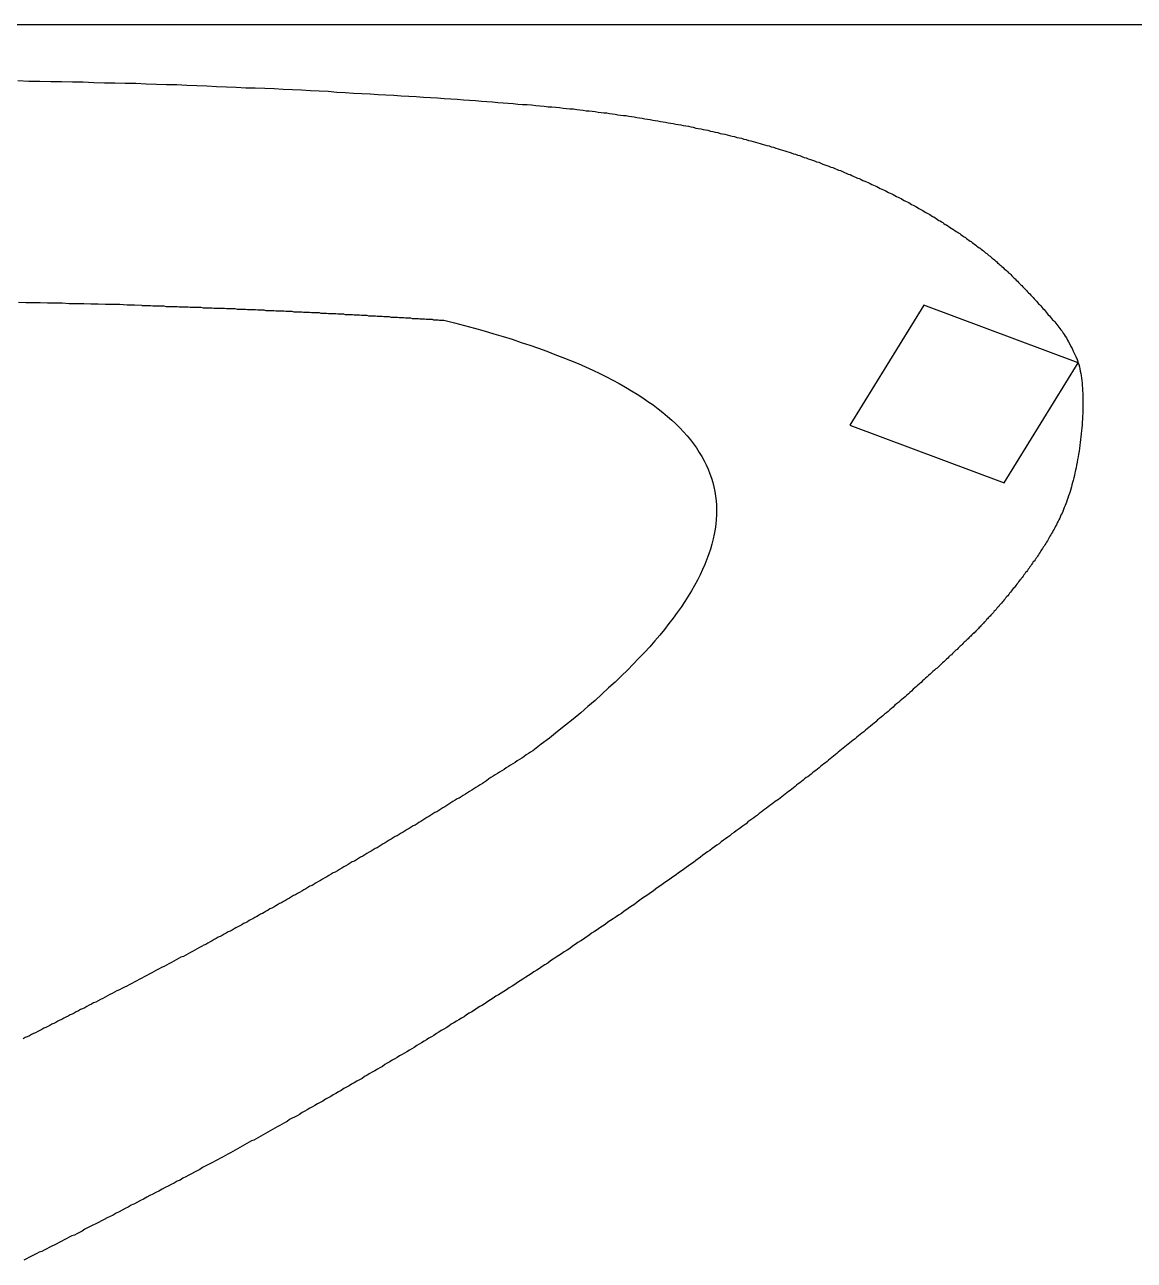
# Model space of a CAD drawing. Header units: millimetres. Extents: x 41 to 1041, y 1148 to 1248.
# Drawn here: x 536.47 to 561.47, y 1219.95 to 1247.8 of the extents above; entities that cross this region are included whole.
import ezdxf

# ---------------------------------------------------------------- set-up
doc = ezdxf.new("R2010")
doc.units = ezdxf.units.MM

msp = doc.modelspace()

# ---------------------------------------------------------------- linework, layer by layer
msp.add_line((1041.281, 1247.802), (41.311, 1247.802))
at = {"color": 3}
for p, q in [((556.729, 1241.481), (555.062, 1238.776)), ((560.209, 1240.184), (556.729, 1241.481)), ((558.542, 1237.479), (560.209, 1240.184)), ((555.062, 1238.776), (558.542, 1237.479))]:
    msp.add_line(p, q, dxfattribs=at)
for points in [[(536.315, 1246.542, 0), (536.563, 1246.532, 0), (536.81, 1246.532, 0), (537.055, 1246.522, 0), (537.299, 1246.522, 0), (537.542, 1246.512, 0), (537.784, 1246.512, 0), (538.023, 1246.502, 0), (538.262, 1246.492, 0), (538.499, 1246.492, 0), (538.735, 1246.482, 0), (538.969, 1246.482, 0), (539.202, 1246.472, 0), (539.434, 1246.462, 0), (539.664, 1246.452, 0), (539.893, 1246.452, 0), (540.12, 1246.442, 0), (540.346, 1246.432, 0), (540.57, 1246.422, 0), (540.792, 1246.412, 0), (541.012, 1246.402, 0), (541.231, 1246.392, 0), (541.448, 1246.382, 0), (541.663, 1246.382, 0), (541.875, 1246.372, 0), (542.086, 1246.362, 0), (542.295, 1246.352, 0), (542.501, 1246.342, 0), (542.705, 1246.332, 0), (542.907, 1246.322, 0), (543.106, 1246.312, 0), (543.303, 1246.302, 0), (543.498, 1246.282, 0), (543.689, 1246.272, 0), (543.878, 1246.262, 0), (544.065, 1246.252, 0), (544.249, 1246.242, 0), (544.429, 1246.232, 0), (544.607, 1246.222, 0), (544.782, 1246.212, 0), (544.954, 1246.202, 0), (545.123, 1246.192, 0), (545.289, 1246.182, 0), (545.451, 1246.172, 0), (545.61, 1246.162, 0), (545.766, 1246.152, 0), (545.918, 1246.142, 0), (546.067, 1246.132, 0), (546.213, 1246.122, 0), (546.355, 1246.112, 0), (546.493, 1246.102, 0), (546.627, 1246.092, 0), (546.758, 1246.082, 0), (546.885, 1246.072, 0), (547.009, 1246.062, 0), (547.13, 1246.052, 0), (547.247, 1246.042, 0), (547.361, 1246.032, 0), (547.472, 1246.022, 0), (547.58, 1246.012, 0), (547.685, 1246.002, 0), (547.787, 1246.002, 0), (547.887, 1245.992, 0), (547.984, 1245.982, 0), (548.079, 1245.972, 0), (548.171, 1245.962, 0), (548.26, 1245.952, 0), (548.348, 1245.952, 0), (548.433, 1245.942, 0), (548.517, 1245.932, 0), (548.598, 1245.922, 0), (548.678, 1245.912, 0), (548.755, 1245.902, 0), (548.831, 1245.902, 0), (548.906, 1245.892, 0), (548.979, 1245.882, 0), (549.051, 1245.872, 0), (549.121, 1245.862, 0), (549.19, 1245.862, 0), (549.258, 1245.852, 0), (549.325, 1245.842, 0), (549.391, 1245.832, 0), (549.456, 1245.822, 0), (549.521, 1245.812, 0), (549.584, 1245.812, 0), (549.648, 1245.802, 0), (549.71, 1245.792, 0), (549.773, 1245.782, 0), (549.835, 1245.772, 0), (549.897, 1245.762, 0), (549.958, 1245.752, 0), (550.02, 1245.752, 0), (550.081, 1245.742, 0), (550.142, 1245.732, 0), (550.202, 1245.722, 0), (550.262, 1245.712, 0), (550.322, 1245.702, 0), (550.382, 1245.692, 0), (550.442, 1245.682, 0), (550.501, 1245.672, 0), (550.56, 1245.662, 0), (550.619, 1245.652, 0), (550.678, 1245.642, 0), (550.736, 1245.632, 0), (550.794, 1245.622, 0), (550.852, 1245.612, 0), (550.91, 1245.602, 0), (550.968, 1245.592, 0), (551.025, 1245.582, 0), (551.082, 1245.572, 0), (551.139, 1245.562, 0), (551.196, 1245.552, 0), (551.253, 1245.542, 0), (551.309, 1245.532, 0), (551.365, 1245.522, 0), (551.422, 1245.512, 0), (551.477, 1245.502, 0), (551.533, 1245.492, 0), (551.589, 1245.472, 0), (551.644, 1245.462, 0), (551.7, 1245.452, 0), (551.755, 1245.442, 0), (551.81, 1245.432, 0), (551.865, 1245.422, 0), (551.92, 1245.402, 0), (551.974, 1245.392, 0), (552.029, 1245.382, 0), (552.083, 1245.372, 0), (552.137, 1245.352, 0), (552.191, 1245.342, 0), (552.245, 1245.332, 0), (552.299, 1245.322, 0), (552.353, 1245.302, 0), (552.406, 1245.292, 0), (552.46, 1245.282, 0), (552.513, 1245.262, 0), (552.566, 1245.252, 0), (552.619, 1245.242, 0), (552.672, 1245.222, 0), (552.724, 1245.212, 0), (552.777, 1245.192, 0), (552.829, 1245.182, 0), (552.881, 1245.172, 0), (552.933, 1245.152, 0), (552.985, 1245.142, 0), (553.037, 1245.122, 0), (553.088, 1245.112, 0), (553.139, 1245.092, 0), (553.191, 1245.082, 0), (553.241, 1245.072, 0), (553.292, 1245.052, 0), (553.343, 1245.042, 0), (553.393, 1245.022, 0), (553.443, 1245.002, 0), (553.493, 1244.992, 0), (553.543, 1244.972, 0), (553.593, 1244.962, 0), (553.642, 1244.942, 0), (553.691, 1244.932, 0), (553.74, 1244.912, 0), (553.789, 1244.892, 0), (553.838, 1244.882, 0), (553.886, 1244.862, 0), (553.934, 1244.852, 0), (553.982, 1244.832, 0), (554.03, 1244.812, 0), (554.078, 1244.802, 0), (554.125, 1244.782, 0), (554.172, 1244.762, 0), (554.219, 1244.752, 0), (554.266, 1244.732, 0), (554.312, 1244.712, 0), (554.359, 1244.702, 0), (554.405, 1244.682, 0), (554.45, 1244.662, 0), (554.496, 1244.642, 0), (554.541, 1244.632, 0), (554.586, 1244.612, 0), (554.631, 1244.592, 0), (554.676, 1244.582, 0), (554.72, 1244.562, 0), (554.764, 1244.542, 0), (554.808, 1244.522, 0), (554.852, 1244.512, 0), (554.895, 1244.492, 0), (554.939, 1244.472, 0), (554.982, 1244.452, 0), (555.024, 1244.432, 0), (555.067, 1244.422, 0), (555.109, 1244.402, 0), (555.151, 1244.382, 0), (555.192, 1244.362, 0), (555.234, 1244.342, 0), (555.275, 1244.332, 0), (555.316, 1244.312, 0), (555.356, 1244.292, 0), (555.397, 1244.272, 0), (555.437, 1244.262, 0), (555.476, 1244.242, 0), (555.516, 1244.222, 0), (555.555, 1244.202, 0), (555.594, 1244.182, 0), (555.633, 1244.172, 0), (555.671, 1244.152, 0), (555.709, 1244.132, 0), (555.747, 1244.112, 0), (555.785, 1244.092, 0), (555.822, 1244.082, 0), (555.859, 1244.062, 0), (555.896, 1244.042, 0), (555.933, 1244.022, 0), (555.969, 1244.002, 0), (556.005, 1243.992, 0), (556.041, 1243.972, 0), (556.077, 1243.952, 0), (556.112, 1243.932, 0), (556.147, 1243.912, 0), (556.182, 1243.902, 0), (556.217, 1243.882, 0), (556.251, 1243.862, 0), (556.285, 1243.842, 0), (556.319, 1243.822, 0), (556.353, 1243.812, 0), (556.387, 1243.792, 0), (556.42, 1243.772, 0), (556.453, 1243.752, 0), (556.486, 1243.732, 0), (556.518, 1243.722, 0), (556.551, 1243.702, 0), (556.583, 1243.682, 0), (556.615, 1243.662, 0), (556.646, 1243.642, 0), (556.678, 1243.632, 0), (556.709, 1243.612, 0), (556.74, 1243.592, 0), (556.771, 1243.572, 0), (556.802, 1243.552, 0), (556.832, 1243.542, 0), (556.862, 1243.522, 0), (556.892, 1243.502, 0), (556.922, 1243.482, 0), (556.952, 1243.472, 0), (556.981, 1243.452, 0), (557.01, 1243.432, 0), (557.04, 1243.412, 0), (557.068, 1243.392, 0), (557.097, 1243.382, 0), (557.126, 1243.362, 0), (557.154, 1243.342, 0), (557.182, 1243.322, 0), (557.211, 1243.302, 0), (557.239, 1243.292, 0), (557.266, 1243.272, 0), (557.294, 1243.252, 0), (557.321, 1243.232, 0), (557.349, 1243.212, 0), (557.376, 1243.202, 0), (557.403, 1243.182, 0), (557.43, 1243.162, 0), (557.457, 1243.142, 0), (557.484, 1243.122, 0), (557.51, 1243.112, 0), (557.537, 1243.092, 0), (557.563, 1243.072, 0), (557.589, 1243.052, 0), (557.615, 1243.032, 0), (557.641, 1243.022, 0), (557.667, 1243.002, 0), (557.693, 1242.982, 0), (557.719, 1242.962, 0), (557.745, 1242.942, 0), (557.77, 1242.922, 0), (557.796, 1242.912, 0), (557.821, 1242.892, 0), (557.846, 1242.872, 0), (557.872, 1242.852, 0), (557.897, 1242.832, 0), (557.922, 1242.812, 0), (557.947, 1242.792, 0), (557.972, 1242.772, 0), (557.997, 1242.762, 0), (558.022, 1242.742, 0), (558.047, 1242.722, 0), (558.072, 1242.702, 0), (558.096, 1242.682, 0), (558.121, 1242.662, 0), (558.146, 1242.642, 0), (558.17, 1242.622, 0), (558.195, 1242.602, 0), (558.22, 1242.582, 0), (558.244, 1242.562, 0), (558.269, 1242.542, 0), (558.294, 1242.522, 0), (558.318, 1242.502, 0), (558.343, 1242.482, 0), (558.367, 1242.462, 0), (558.392, 1242.432, 0), (558.416, 1242.412, 0), (558.441, 1242.392, 0), (558.465, 1242.372, 0), (558.49, 1242.352, 0), (558.515, 1242.332, 0), (558.539, 1242.302, 0), (558.564, 1242.282, 0), (558.589, 1242.262, 0), (558.613, 1242.242, 0), (558.638, 1242.212, 0), (558.663, 1242.192, 0), (558.688, 1242.172, 0), (558.713, 1242.142, 0), (558.738, 1242.122, 0), (558.762, 1242.092, 0), (558.787, 1242.072, 0), (558.813, 1242.042, 0), (558.838, 1242.022, 0), (558.863, 1241.992, 0), (558.888, 1241.972, 0), (558.913, 1241.942, 0), (558.938, 1241.922, 0), (558.963, 1241.892, 0), (558.988, 1241.862, 0), (559.013, 1241.842, 0), (559.039, 1241.812, 0), (559.064, 1241.782, 0), (559.089, 1241.762, 0), (559.114, 1241.732, 0), (559.139, 1241.702, 0), (559.164, 1241.682, 0), (559.189, 1241.652, 0), (559.214, 1241.622, 0), (559.239, 1241.602, 0), (559.264, 1241.572, 0), (559.289, 1241.542, 0), (559.313, 1241.512, 0), (559.338, 1241.492, 0), (559.363, 1241.462, 0), (559.388, 1241.432, 0), (559.412, 1241.402, 0), (559.437, 1241.382, 0), (559.461, 1241.352, 0), (559.485, 1241.322, 0), (559.51, 1241.292, 0), (559.534, 1241.262, 0), (559.558, 1241.242, 0), (559.582, 1241.212, 0), (559.606, 1241.182, 0), (559.629, 1241.152, 0), (559.653, 1241.132, 0), (559.677, 1241.102, 0), (559.7, 1241.072, 0), (559.724, 1241.042, 0), (559.747, 1241.012, 0), (559.771, 1240.982, 0), (559.795, 1240.952, 0), (559.819, 1240.922, 0), (559.843, 1240.892, 0), (559.867, 1240.852, 0), (559.891, 1240.822, 0), (559.916, 1240.782, 0), (559.941, 1240.742, 0), (559.966, 1240.692, 0), (559.991, 1240.652, 0), (560.017, 1240.602, 0), (560.043, 1240.552, 0), (560.07, 1240.502, 0), (560.097, 1240.442, 0), (560.125, 1240.382, 0), (560.153, 1240.322, 0), (560.181, 1240.252, 0), (560.21, 1240.182, 0)], [(539.104, 1241.472, 0), (538.941, 1241.482, 0), (538.778, 1241.482, 0), (538.614, 1241.492, 0), (538.451, 1241.492, 0), (538.288, 1241.492, 0), (538.125, 1241.502, 0), (537.961, 1241.502, 0), (537.798, 1241.512, 0), (537.635, 1241.512, 0), (537.471, 1241.512, 0), (537.308, 1241.522, 0), (537.145, 1241.522, 0), (536.981, 1241.522, 0), (536.818, 1241.532, 0), (536.655, 1241.532, 0), (536.491, 1241.532, 0), (536.328, 1241.542, 0)], [(539.104, 1241.472, 0), (539.155, 1241.472, 0), (539.205, 1241.472, 0), (539.255, 1241.472, 0), (539.305, 1241.472, 0), (539.355, 1241.462, 0), (539.405, 1241.462, 0), (539.455, 1241.462, 0), (539.505, 1241.462, 0), (539.555, 1241.462, 0), (539.605, 1241.462, 0), (539.655, 1241.452, 0), (539.704, 1241.452, 0), (539.754, 1241.452, 0), (539.803, 1241.452, 0), (539.853, 1241.452, 0), (539.902, 1241.452, 0), (539.951, 1241.442, 0), (540, 1241.442, 0), (540.05, 1241.442, 0), (540.099, 1241.442, 0), (540.148, 1241.442, 0), (540.197, 1241.432, 0), (540.245, 1241.432, 0), (540.294, 1241.432, 0), (540.343, 1241.432, 0), (540.391, 1241.432, 0), (540.44, 1241.432, 0), (540.488, 1241.422, 0), (540.537, 1241.422, 0), (540.585, 1241.422, 0), (540.633, 1241.422, 0), (540.681, 1241.422, 0), (540.729, 1241.412, 0), (540.777, 1241.412, 0), (540.825, 1241.412, 0), (540.873, 1241.412, 0), (540.921, 1241.412, 0), (540.968, 1241.412, 0), (541.016, 1241.402, 0), (541.063, 1241.402, 0), (541.111, 1241.402, 0), (541.158, 1241.402, 0), (541.205, 1241.402, 0), (541.252, 1241.392, 0), (541.3, 1241.392, 0), (541.346, 1241.392, 0), (541.393, 1241.392, 0), (541.44, 1241.392, 0), (541.487, 1241.382, 0), (541.533, 1241.382, 0), (541.58, 1241.382, 0), (541.626, 1241.382, 0), (541.672, 1241.382, 0), (541.719, 1241.372, 0), (541.765, 1241.372, 0), (541.811, 1241.372, 0), (541.857, 1241.372, 0), (541.902, 1241.362, 0), (541.948, 1241.362, 0), (541.994, 1241.362, 0), (542.039, 1241.362, 0), (542.085, 1241.362, 0), (542.13, 1241.352, 0), (542.175, 1241.352, 0), (542.22, 1241.352, 0), (542.265, 1241.352, 0), (542.31, 1241.352, 0), (542.355, 1241.342, 0), (542.4, 1241.342, 0), (542.444, 1241.342, 0), (542.489, 1241.342, 0), (542.533, 1241.332, 0), (542.577, 1241.332, 0), (542.622, 1241.332, 0), (542.666, 1241.332, 0), (542.71, 1241.332, 0), (542.753, 1241.322, 0), (542.797, 1241.322, 0), (542.841, 1241.322, 0), (542.884, 1241.322, 0), (542.928, 1241.312, 0), (542.971, 1241.312, 0), (543.014, 1241.312, 0), (543.057, 1241.312, 0), (543.1, 1241.312, 0), (543.143, 1241.302, 0), (543.186, 1241.302, 0), (543.228, 1241.302, 0), (543.271, 1241.302, 0), (543.313, 1241.292, 0), (543.355, 1241.292, 0), (543.398, 1241.292, 0), (543.44, 1241.292, 0), (543.481, 1241.292, 0), (543.523, 1241.282, 0), (543.565, 1241.282, 0), (543.606, 1241.282, 0), (543.648, 1241.282, 0), (543.689, 1241.272, 0), (543.73, 1241.272, 0), (543.771, 1241.272, 0), (543.812, 1241.272, 0), (543.853, 1241.272, 0), (543.893, 1241.262, 0), (543.934, 1241.262, 0), (543.974, 1241.262, 0), (544.015, 1241.262, 0), (544.055, 1241.252, 0), (544.095, 1241.252, 0), (544.135, 1241.252, 0), (544.174, 1241.252, 0), (544.214, 1241.242, 0), (544.253, 1241.242, 0), (544.293, 1241.242, 0), (544.332, 1241.242, 0), (544.371, 1241.242, 0), (544.41, 1241.232, 0), (544.449, 1241.232, 0), (544.488, 1241.232, 0), (544.526, 1241.232, 0), (544.564, 1241.222, 0), (544.603, 1241.222, 0), (544.641, 1241.222, 0), (544.679, 1241.222, 0), (544.717, 1241.212, 0), (544.754, 1241.212, 0), (544.792, 1241.212, 0), (544.829, 1241.212, 0), (544.867, 1241.212, 0), (544.904, 1241.202, 0), (544.941, 1241.202, 0), (544.978, 1241.202, 0), (545.014, 1241.202, 0), (545.051, 1241.192, 0), (545.087, 1241.192, 0), (545.123, 1241.192, 0), (545.16, 1241.192, 0), (545.196, 1241.182, 0), (545.231, 1241.182, 0), (545.267, 1241.182, 0), (545.303, 1241.182, 0), (545.338, 1241.182, 0), (545.373, 1241.172, 0), (545.408, 1241.172, 0), (545.443, 1241.172, 0), (545.478, 1241.172, 0), (545.512, 1241.162, 0), (545.547, 1241.162, 0), (545.581, 1241.162, 0), (545.615, 1241.162, 0), (545.649, 1241.162, 0), (545.683, 1241.152, 0), (545.717, 1241.152, 0), (545.75, 1241.152, 0), (545.784, 1241.152, 0), (545.817, 1241.142, 0), (545.85, 1241.142, 0), (545.883, 1241.142, 0), (545.915, 1241.142, 0)], [(545.915, 1241.142, 0), (546.149, 1241.082, 0), (546.377, 1241.022, 0), (546.602, 1240.962, 0), (546.821, 1240.902, 0), (547.037, 1240.832, 0), (547.247, 1240.772, 0), (547.453, 1240.712, 0), (547.655, 1240.642, 0), (547.852, 1240.582, 0), (548.045, 1240.512, 0), (548.233, 1240.442, 0), (548.417, 1240.372, 0), (548.596, 1240.302, 0), (548.77, 1240.232, 0), (548.94, 1240.162, 0), (549.106, 1240.092, 0), (549.267, 1240.012, 0), (549.424, 1239.942, 0), (549.576, 1239.862, 0), (549.723, 1239.792, 0), (549.866, 1239.712, 0), (550.004, 1239.632, 0), (550.138, 1239.552, 0), (550.268, 1239.472, 0), (550.393, 1239.392, 0), (550.513, 1239.312, 0), (550.629, 1239.232, 0), (550.74, 1239.142, 0), (550.847, 1239.062, 0), (550.95, 1238.972, 0), (551.047, 1238.892, 0), (551.141, 1238.802, 0), (551.23, 1238.712, 0), (551.314, 1238.622, 0), (551.394, 1238.532, 0), (551.469, 1238.442, 0), (551.54, 1238.352, 0), (551.606, 1238.262, 0), (551.668, 1238.162, 0), (551.725, 1238.072, 0), (551.777, 1237.972, 0), (551.826, 1237.882, 0), (551.869, 1237.782, 0), (551.908, 1237.682, 0), (551.943, 1237.582, 0), (551.973, 1237.482, 0), (551.999, 1237.382, 0), (552.02, 1237.282, 0), (552.036, 1237.172, 0), (552.048, 1237.072, 0), (552.056, 1236.972, 0), (552.059, 1236.862, 0), (552.057, 1236.752, 0), (552.051, 1236.652, 0), (552.041, 1236.542, 0), (552.026, 1236.432, 0), (552.006, 1236.322, 0), (551.982, 1236.212, 0), (551.954, 1236.092, 0), (551.92, 1235.982, 0), (551.883, 1235.872, 0), (551.841, 1235.752, 0), (551.794, 1235.632, 0), (551.743, 1235.522, 0), (551.687, 1235.402, 0), (551.627, 1235.282, 0), (551.562, 1235.162, 0), (551.493, 1235.042, 0), (551.419, 1234.922, 0), (551.341, 1234.802, 0), (551.258, 1234.672, 0), (551.171, 1234.552, 0), (551.079, 1234.422, 0), (550.983, 1234.302, 0), (550.882, 1234.172, 0), (550.777, 1234.042, 0), (550.667, 1233.912, 0), (550.552, 1233.782, 0), (550.434, 1233.652, 0), (550.31, 1233.522, 0), (550.182, 1233.392, 0), (550.05, 1233.252, 0), (549.913, 1233.122, 0), (549.771, 1232.982, 0), (549.625, 1232.852, 0), (549.475, 1232.712, 0), (549.32, 1232.572, 0), (549.16, 1232.432, 0), (548.996, 1232.292, 0), (548.828, 1232.152, 0), (548.655, 1232.012, 0), (548.477, 1231.872, 0), (548.295, 1231.722, 0), (548.108, 1231.582, 0), (547.917, 1231.432, 0)], [(560.21, 1240.182, 0), (560.223, 1240.142, 0), (560.234, 1240.092, 0), (560.245, 1240.042, 0), (560.255, 1239.992, 0), (560.265, 1239.942, 0), (560.273, 1239.892, 0), (560.281, 1239.832, 0), (560.287, 1239.782, 0), (560.293, 1239.722, 0), (560.298, 1239.672, 0), (560.303, 1239.612, 0), (560.306, 1239.552, 0), (560.309, 1239.492, 0), (560.311, 1239.432, 0), (560.312, 1239.362, 0), (560.313, 1239.302, 0), (560.312, 1239.242, 0), (560.312, 1239.172, 0), (560.31, 1239.112, 0), (560.308, 1239.042, 0), (560.305, 1238.982, 0), (560.302, 1238.912, 0), (560.297, 1238.842, 0), (560.293, 1238.782, 0), (560.287, 1238.712, 0), (560.282, 1238.652, 0), (560.275, 1238.582, 0), (560.268, 1238.512, 0), (560.261, 1238.452, 0), (560.253, 1238.382, 0), (560.244, 1238.322, 0), (560.235, 1238.252, 0), (560.226, 1238.192, 0), (560.216, 1238.122, 0), (560.206, 1238.062, 0), (560.195, 1238.002, 0), (560.184, 1237.942, 0), (560.172, 1237.872, 0), (560.16, 1237.812, 0), (560.148, 1237.762, 0), (560.135, 1237.702, 0), (560.122, 1237.642, 0), (560.109, 1237.592, 0), (560.096, 1237.532, 0), (560.082, 1237.482, 0), (560.067, 1237.432, 0), (560.053, 1237.382, 0), (560.038, 1237.332, 0), (560.023, 1237.282, 0), (560.008, 1237.232, 0), (559.992, 1237.182, 0), (559.976, 1237.132, 0), (559.96, 1237.092, 0), (559.944, 1237.042, 0), (559.928, 1237.002, 0), (559.911, 1236.962, 0), (559.894, 1236.922, 0), (559.877, 1236.872, 0), (559.86, 1236.832, 0), (559.843, 1236.792, 0), (559.825, 1236.762, 0), (559.808, 1236.722, 0), (559.79, 1236.682, 0), (559.772, 1236.642, 0), (559.754, 1236.612, 0), (559.736, 1236.572, 0), (559.718, 1236.532, 0), (559.699, 1236.502, 0), (559.681, 1236.462, 0), (559.663, 1236.432, 0), (559.644, 1236.402, 0), (559.626, 1236.362, 0), (559.607, 1236.332, 0), (559.589, 1236.302, 0), (559.57, 1236.272, 0), (559.551, 1236.242, 0), (559.533, 1236.202, 0), (559.514, 1236.172, 0), (559.496, 1236.142, 0), (559.477, 1236.112, 0), (559.459, 1236.082, 0), (559.44, 1236.052, 0), (559.421, 1236.022, 0), (559.403, 1235.992, 0), (559.384, 1235.962, 0), (559.365, 1235.942, 0), (559.347, 1235.912, 0), (559.328, 1235.882, 0), (559.309, 1235.852, 0), (559.29, 1235.822, 0), (559.272, 1235.792, 0), (559.253, 1235.772, 0), (559.234, 1235.742, 0), (559.215, 1235.712, 0), (559.196, 1235.692, 0), (559.177, 1235.662, 0), (559.158, 1235.632, 0), (559.139, 1235.602, 0), (559.12, 1235.582, 0), (559.101, 1235.552, 0), (559.081, 1235.532, 0), (559.062, 1235.502, 0), (559.043, 1235.472, 0), (559.023, 1235.452, 0), (559.004, 1235.422, 0), (558.984, 1235.402, 0), (558.964, 1235.372, 0), (558.945, 1235.342, 0), (558.925, 1235.322, 0), (558.905, 1235.292, 0), (558.885, 1235.272, 0), (558.865, 1235.242, 0), (558.845, 1235.212, 0), (558.825, 1235.192, 0), (558.805, 1235.162, 0), (558.784, 1235.142, 0), (558.764, 1235.112, 0), (558.743, 1235.092, 0), (558.723, 1235.062, 0), (558.703, 1235.042, 0), (558.682, 1235.012, 0), (558.662, 1234.992, 0), (558.641, 1234.962, 0), (558.621, 1234.932, 0), (558.6, 1234.912, 0), (558.58, 1234.892, 0), (558.559, 1234.862, 0), (558.539, 1234.842, 0), (558.518, 1234.812, 0), (558.498, 1234.792, 0), (558.478, 1234.762, 0), (558.457, 1234.742, 0), (558.437, 1234.722, 0), (558.417, 1234.692, 0), (558.397, 1234.672, 0), (558.377, 1234.652, 0), (558.357, 1234.622, 0), (558.337, 1234.602, 0), (558.317, 1234.582, 0), (558.297, 1234.552, 0), (558.278, 1234.532, 0), (558.258, 1234.512, 0), (558.239, 1234.492, 0), (558.22, 1234.472, 0), (558.201, 1234.452, 0), (558.182, 1234.432, 0), (558.163, 1234.412, 0), (558.144, 1234.392, 0), (558.125, 1234.362, 0), (558.107, 1234.342, 0), (558.088, 1234.332, 0), (558.07, 1234.312, 0), (558.051, 1234.292, 0), (558.033, 1234.272, 0), (558.014, 1234.252, 0), (557.996, 1234.232, 0), (557.977, 1234.212, 0), (557.959, 1234.192, 0), (557.94, 1234.172, 0), (557.921, 1234.152, 0), (557.902, 1234.132, 0), (557.884, 1234.112, 0), (557.864, 1234.102, 0), (557.845, 1234.082, 0), (557.826, 1234.062, 0), (557.806, 1234.042, 0), (557.786, 1234.022, 0), (557.766, 1234.002, 0), (557.746, 1233.982, 0), (557.725, 1233.962, 0), (557.704, 1233.942, 0), (557.683, 1233.922, 0), (557.662, 1233.902, 0), (557.64, 1233.882, 0), (557.618, 1233.862, 0), (557.596, 1233.832, 0), (557.573, 1233.812, 0), (557.55, 1233.792, 0), (557.526, 1233.772, 0), (557.502, 1233.752, 0), (557.477, 1233.722, 0), (557.453, 1233.702, 0), (557.427, 1233.682, 0), (557.401, 1233.652, 0), (557.375, 1233.632, 0), (557.349, 1233.602, 0), (557.322, 1233.582, 0), (557.294, 1233.552, 0), (557.266, 1233.522, 0), (557.238, 1233.502, 0), (557.209, 1233.472, 0), (557.18, 1233.442, 0), (557.151, 1233.422, 0), (557.121, 1233.392, 0), (557.091, 1233.362, 0), (557.06, 1233.332, 0), (557.029, 1233.302, 0), (556.998, 1233.282, 0), (556.967, 1233.252, 0), (556.935, 1233.222, 0), (556.902, 1233.192, 0), (556.87, 1233.162, 0), (556.837, 1233.132, 0), (556.803, 1233.102, 0), (556.77, 1233.072, 0), (556.736, 1233.042, 0), (556.702, 1233.012, 0), (556.667, 1232.972, 0), (556.632, 1232.942, 0), (556.597, 1232.912, 0), (556.562, 1232.882, 0), (556.526, 1232.852, 0), (556.49, 1232.822, 0), (556.454, 1232.782, 0), (556.417, 1232.752, 0), (556.38, 1232.722, 0), (556.343, 1232.692, 0), (556.306, 1232.652, 0), (556.268, 1232.622, 0), (556.231, 1232.592, 0), (556.193, 1232.562, 0), (556.155, 1232.522, 0), (556.116, 1232.492, 0), (556.078, 1232.462, 0), (556.039, 1232.422, 0), (556.001, 1232.392, 0), (555.962, 1232.362, 0), (555.923, 1232.322, 0), (555.884, 1232.292, 0), (555.844, 1232.262, 0), (555.805, 1232.222, 0), (555.766, 1232.192, 0), (555.727, 1232.162, 0), (555.687, 1232.132, 0), (555.648, 1232.092, 0), (555.609, 1232.062, 0), (555.569, 1232.032, 0), (555.53, 1231.992, 0), (555.49, 1231.962, 0), (555.451, 1231.932, 0), (555.412, 1231.902, 0), (555.373, 1231.862, 0), (555.334, 1231.832, 0), (555.295, 1231.802, 0), (555.256, 1231.772, 0), (555.217, 1231.742, 0), (555.179, 1231.702, 0), (555.14, 1231.672, 0), (555.102, 1231.642, 0), (555.064, 1231.612, 0), (555.026, 1231.582, 0), (554.988, 1231.552, 0), (554.951, 1231.522, 0), (554.913, 1231.492, 0), (554.876, 1231.462, 0), (554.839, 1231.432, 0), (554.802, 1231.402, 0), (554.765, 1231.372, 0), (554.729, 1231.342, 0), (554.692, 1231.312, 0), (554.656, 1231.282, 0), (554.619, 1231.252, 0), (554.583, 1231.222, 0), (554.547, 1231.192, 0), (554.511, 1231.162, 0), (554.475, 1231.142, 0), (554.439, 1231.112, 0), (554.403, 1231.082, 0), (554.367, 1231.052, 0), (554.331, 1231.022, 0), (554.295, 1230.992, 0), (554.259, 1230.972, 0), (554.223, 1230.942, 0), (554.187, 1230.912, 0), (554.151, 1230.882, 0), (554.115, 1230.852, 0), (554.079, 1230.832, 0), (554.043, 1230.802, 0), (554.007, 1230.772, 0), (553.971, 1230.742, 0), (553.935, 1230.712, 0), (553.899, 1230.692, 0), (553.862, 1230.662, 0), (553.826, 1230.632, 0), (553.789, 1230.602, 0), (553.753, 1230.572, 0), (553.716, 1230.542, 0), (553.679, 1230.522, 0), (553.642, 1230.492, 0), (553.605, 1230.462, 0), (553.567, 1230.432, 0), (553.53, 1230.402, 0), (553.492, 1230.372, 0), (553.454, 1230.342, 0), (553.416, 1230.312, 0), (553.377, 1230.292, 0), (553.339, 1230.262, 0), (553.3, 1230.232, 0), (553.261, 1230.202, 0), (553.221, 1230.172, 0), (553.182, 1230.142, 0), (553.142, 1230.112, 0), (553.101, 1230.082, 0), (553.061, 1230.052, 0), (553.02, 1230.022, 0), (552.978, 1229.982, 0), (552.937, 1229.952, 0), (552.895, 1229.922, 0), (552.852, 1229.892, 0), (552.809, 1229.862, 0), (552.766, 1229.832, 0), (552.723, 1229.792, 0), (552.678, 1229.762, 0), (552.634, 1229.732, 0), (552.589, 1229.692, 0), (552.544, 1229.662, 0), (552.498, 1229.632, 0), (552.451, 1229.592, 0), (552.405, 1229.562, 0), (552.357, 1229.522, 0), (552.309, 1229.492, 0), (552.261, 1229.452, 0), (552.212, 1229.422, 0), (552.163, 1229.382, 0), (552.113, 1229.342, 0), (552.062, 1229.312, 0), (552.012, 1229.272, 0), (551.961, 1229.232, 0), (551.909, 1229.192, 0), (551.857, 1229.162, 0), (551.804, 1229.122, 0), (551.752, 1229.082, 0), (551.698, 1229.042, 0), (551.645, 1229.002, 0), (551.591, 1228.962, 0), (551.536, 1228.922, 0), (551.482, 1228.882, 0), (551.427, 1228.842, 0), (551.371, 1228.802, 0), (551.316, 1228.762, 0), (551.26, 1228.722, 0), (551.203, 1228.682, 0), (551.147, 1228.642, 0), (551.09, 1228.602, 0), (551.033, 1228.562, 0), (550.976, 1228.522, 0), (550.918, 1228.482, 0), (550.86, 1228.442, 0), (550.802, 1228.402, 0), (550.744, 1228.362, 0), (550.686, 1228.322, 0), (550.627, 1228.272, 0), (550.568, 1228.232, 0), (550.51, 1228.192, 0), (550.45, 1228.152, 0), (550.391, 1228.112, 0), (550.332, 1228.072, 0), (550.272, 1228.022, 0), (550.213, 1227.982, 0), (550.153, 1227.942, 0), (550.093, 1227.902, 0), (550.033, 1227.862, 0), (549.973, 1227.822, 0), (549.913, 1227.772, 0), (549.852, 1227.732, 0), (549.792, 1227.692, 0), (549.731, 1227.652, 0), (549.67, 1227.612, 0), (549.61, 1227.572, 0), (549.549, 1227.522, 0), (549.488, 1227.482, 0), (549.427, 1227.442, 0), (549.366, 1227.402, 0), (549.304, 1227.362, 0), (549.243, 1227.322, 0), (549.182, 1227.272, 0), (549.12, 1227.232, 0), (549.059, 1227.192, 0), (548.997, 1227.152, 0), (548.935, 1227.112, 0), (548.874, 1227.072, 0), (548.812, 1227.032, 0), (548.75, 1226.982, 0), (548.688, 1226.942, 0), (548.626, 1226.902, 0), (548.564, 1226.862, 0), (548.502, 1226.822, 0), (548.44, 1226.782, 0), (548.378, 1226.742, 0), (548.316, 1226.702, 0), (548.254, 1226.652, 0), (548.192, 1226.612, 0), (548.13, 1226.572, 0), (548.068, 1226.532, 0), (548.006, 1226.492, 0), (547.944, 1226.452, 0), (547.882, 1226.412, 0), (547.82, 1226.372, 0), (547.758, 1226.332, 0), (547.696, 1226.292, 0), (547.634, 1226.252, 0), (547.572, 1226.212, 0), (547.511, 1226.172, 0), (547.449, 1226.132, 0), (547.388, 1226.092, 0), (547.327, 1226.052, 0), (547.265, 1226.012, 0), (547.204, 1225.972, 0), (547.143, 1225.932, 0), (547.083, 1225.902, 0), (547.022, 1225.862, 0), (546.962, 1225.822, 0), (546.901, 1225.782, 0), (546.841, 1225.742, 0), (546.781, 1225.702, 0), (546.722, 1225.672, 0), (546.662, 1225.632, 0), (546.603, 1225.592, 0), (546.544, 1225.552, 0), (546.485, 1225.522, 0), (546.426, 1225.482, 0), (546.368, 1225.442, 0), (546.31, 1225.412, 0), (546.252, 1225.372, 0), (546.195, 1225.342, 0), (546.138, 1225.302, 0), (546.081, 1225.272, 0), (546.024, 1225.232, 0), (545.967, 1225.192, 0), (545.911, 1225.162, 0), (545.855, 1225.132, 0), (545.799, 1225.092, 0), (545.744, 1225.062, 0), (545.688, 1225.022, 0), (545.633, 1224.992, 0), (545.577, 1224.962, 0), (545.522, 1224.922, 0), (545.467, 1224.892, 0), (545.412, 1224.852, 0), (545.357, 1224.822, 0), (545.302, 1224.792, 0), (545.247, 1224.752, 0), (545.192, 1224.722, 0), (545.137, 1224.692, 0), (545.082, 1224.652, 0), (545.027, 1224.622, 0), (544.972, 1224.592, 0), (544.917, 1224.562, 0), (544.861, 1224.522, 0), (544.806, 1224.492, 0), (544.751, 1224.462, 0), (544.695, 1224.422, 0), (544.639, 1224.392, 0), (544.583, 1224.362, 0), (544.527, 1224.322, 0), (544.471, 1224.292, 0), (544.414, 1224.262, 0), (544.357, 1224.222, 0), (544.3, 1224.192, 0), (544.243, 1224.162, 0), (544.185, 1224.122, 0), (544.127, 1224.092, 0), (544.069, 1224.052, 0), (544.011, 1224.022, 0), (543.953, 1223.992, 0), (543.894, 1223.952, 0), (543.835, 1223.922, 0), (543.777, 1223.882, 0), (543.718, 1223.852, 0), (543.659, 1223.822, 0), (543.599, 1223.782, 0), (543.54, 1223.752, 0), (543.481, 1223.712, 0), (543.422, 1223.682, 0), (543.363, 1223.642, 0), (543.304, 1223.612, 0), (543.245, 1223.582, 0), (543.186, 1223.542, 0), (543.127, 1223.512, 0), (543.068, 1223.482, 0), (543.009, 1223.442, 0), (542.951, 1223.412, 0), (542.893, 1223.382, 0), (542.835, 1223.342, 0), (542.777, 1223.312, 0), (542.719, 1223.282, 0), (542.662, 1223.242, 0), (542.605, 1223.212, 0), (542.548, 1223.182, 0), (542.491, 1223.152, 0), (542.435, 1223.122, 0), (542.379, 1223.082, 0), (542.324, 1223.052, 0), (542.269, 1223.022, 0), (542.214, 1222.992, 0), (542.16, 1222.962, 0), (542.106, 1222.932, 0), (542.053, 1222.902, 0), (541.999, 1222.872, 0), (541.946, 1222.842, 0), (541.894, 1222.812, 0), (541.841, 1222.782, 0), (541.789, 1222.752, 0), (541.736, 1222.722, 0), (541.684, 1222.692, 0), (541.632, 1222.662, 0), (541.579, 1222.642, 0), (541.527, 1222.612, 0), (541.475, 1222.582, 0), (541.422, 1222.552, 0), (541.369, 1222.522, 0), (541.316, 1222.492, 0), (541.263, 1222.462, 0), (541.21, 1222.432, 0), (541.156, 1222.402, 0), (541.102, 1222.372, 0), (541.048, 1222.342, 0), (540.993, 1222.312, 0), (540.938, 1222.282, 0), (540.882, 1222.252, 0), (540.826, 1222.222, 0), (540.769, 1222.192, 0), (540.712, 1222.162, 0), (540.654, 1222.132, 0), (540.596, 1222.102, 0), (540.536, 1222.072, 0), (540.476, 1222.042, 0), (540.415, 1222.002, 0), (540.354, 1221.972, 0), (540.291, 1221.942, 0), (540.228, 1221.902, 0), (540.164, 1221.872, 0), (540.099, 1221.832, 0), (540.034, 1221.802, 0), (539.968, 1221.762, 0), (539.902, 1221.732, 0), (539.835, 1221.692, 0), (539.767, 1221.662, 0), (539.699, 1221.622, 0), (539.631, 1221.592, 0), (539.562, 1221.552, 0), (539.493, 1221.512, 0), (539.424, 1221.482, 0), (539.355, 1221.442, 0), (539.286, 1221.412, 0), (539.216, 1221.372, 0), (539.147, 1221.332, 0), (539.077, 1221.302, 0), (539.008, 1221.262, 0), (538.938, 1221.222, 0), (538.869, 1221.192, 0), (538.8, 1221.152, 0), (538.731, 1221.122, 0), (538.663, 1221.082, 0), (538.595, 1221.042, 0), (538.527, 1221.012, 0), (538.46, 1220.972, 0), (538.393, 1220.942, 0), (538.327, 1220.912, 0), (538.261, 1220.872, 0), (538.196, 1220.842, 0), (538.132, 1220.802, 0), (538.069, 1220.772, 0), (538.006, 1220.742, 0), (537.944, 1220.712, 0), (537.883, 1220.682, 0), (537.822, 1220.652, 0), (537.762, 1220.612, 0), (537.703, 1220.582, 0), (537.645, 1220.552, 0), (537.586, 1220.522, 0), (537.529, 1220.502, 0), (537.471, 1220.472, 0), (537.415, 1220.442, 0), (537.358, 1220.412, 0), (537.301, 1220.382, 0), (537.245, 1220.352, 0), (537.189, 1220.322, 0), (537.133, 1220.292, 0), (537.077, 1220.272, 0), (537.021, 1220.242, 0), (536.965, 1220.212, 0), (536.908, 1220.182, 0), (536.852, 1220.152, 0), (536.795, 1220.132, 0), (536.738, 1220.102, 0), (536.68, 1220.072, 0), (536.623, 1220.042, 0), (536.564, 1220.012, 0), (536.505, 1219.982, 0), (536.446, 1219.952, 0)], [(547.917, 1231.432, 0), (547.867, 1231.402, 0), (547.817, 1231.372, 0), (547.767, 1231.342, 0), (547.717, 1231.302, 0), (547.667, 1231.272, 0), (547.617, 1231.242, 0), (547.567, 1231.212, 0), (547.517, 1231.172, 0), (547.467, 1231.142, 0), (547.418, 1231.112, 0), (547.368, 1231.082, 0), (547.319, 1231.052, 0), (547.269, 1231.012, 0), (547.22, 1230.982, 0), (547.17, 1230.952, 0), (547.121, 1230.922, 0), (547.072, 1230.892, 0), (547.023, 1230.862, 0), (546.974, 1230.832, 0), (546.925, 1230.802, 0), (546.877, 1230.762, 0), (546.828, 1230.732, 0), (546.78, 1230.702, 0), (546.731, 1230.672, 0), (546.683, 1230.642, 0), (546.635, 1230.612, 0), (546.587, 1230.582, 0), (546.54, 1230.552, 0), (546.492, 1230.522, 0), (546.445, 1230.492, 0), (546.398, 1230.462, 0), (546.351, 1230.432, 0), (546.304, 1230.402, 0), (546.257, 1230.372, 0), (546.21, 1230.352, 0), (546.164, 1230.322, 0), (546.118, 1230.292, 0), (546.072, 1230.262, 0), (546.026, 1230.232, 0), (545.981, 1230.202, 0), (545.935, 1230.172, 0), (545.89, 1230.152, 0), (545.844, 1230.122, 0), (545.799, 1230.092, 0), (545.754, 1230.062, 0), (545.709, 1230.042, 0), (545.664, 1230.012, 0), (545.619, 1229.982, 0), (545.575, 1229.952, 0), (545.53, 1229.932, 0), (545.485, 1229.902, 0), (545.441, 1229.872, 0), (545.396, 1229.842, 0), (545.352, 1229.822, 0), (545.308, 1229.792, 0), (545.263, 1229.762, 0), (545.219, 1229.742, 0), (545.174, 1229.712, 0), (545.13, 1229.682, 0), (545.085, 1229.662, 0), (545.041, 1229.632, 0), (544.996, 1229.602, 0), (544.952, 1229.582, 0), (544.907, 1229.552, 0), (544.862, 1229.522, 0), (544.818, 1229.502, 0), (544.773, 1229.472, 0), (544.728, 1229.442, 0), (544.683, 1229.422, 0), (544.638, 1229.392, 0), (544.593, 1229.362, 0), (544.547, 1229.342, 0), (544.502, 1229.312, 0), (544.456, 1229.282, 0), (544.41, 1229.252, 0), (544.364, 1229.232, 0), (544.318, 1229.202, 0), (544.272, 1229.172, 0), (544.226, 1229.152, 0), (544.179, 1229.122, 0), (544.132, 1229.092, 0), (544.085, 1229.062, 0), (544.038, 1229.042, 0), (543.991, 1229.012, 0), (543.944, 1228.982, 0), (543.897, 1228.952, 0), (543.849, 1228.932, 0), (543.802, 1228.902, 0), (543.754, 1228.872, 0), (543.706, 1228.842, 0), (543.658, 1228.822, 0), (543.611, 1228.792, 0), (543.563, 1228.762, 0), (543.515, 1228.732, 0), (543.467, 1228.702, 0), (543.419, 1228.682, 0), (543.372, 1228.652, 0), (543.324, 1228.622, 0), (543.276, 1228.592, 0), (543.228, 1228.572, 0), (543.181, 1228.542, 0), (543.133, 1228.512, 0), (543.086, 1228.492, 0), (543.038, 1228.462, 0), (542.991, 1228.432, 0), (542.943, 1228.402, 0), (542.896, 1228.382, 0), (542.849, 1228.352, 0), (542.803, 1228.322, 0), (542.756, 1228.302, 0), (542.709, 1228.272, 0), (542.663, 1228.242, 0), (542.617, 1228.222, 0), (542.571, 1228.192, 0), (542.525, 1228.172, 0), (542.479, 1228.142, 0), (542.434, 1228.112, 0), (542.389, 1228.092, 0), (542.344, 1228.062, 0), (542.299, 1228.042, 0), (542.255, 1228.012, 0), (542.211, 1227.992, 0), (542.167, 1227.962, 0), (542.123, 1227.942, 0), (542.08, 1227.912, 0), (542.037, 1227.892, 0), (541.994, 1227.872, 0), (541.951, 1227.842, 0), (541.908, 1227.822, 0), (541.866, 1227.792, 0), (541.823, 1227.772, 0), (541.781, 1227.752, 0), (541.738, 1227.722, 0), (541.696, 1227.702, 0), (541.654, 1227.682, 0), (541.612, 1227.652, 0), (541.569, 1227.632, 0), (541.527, 1227.612, 0), (541.485, 1227.582, 0), (541.442, 1227.562, 0), (541.4, 1227.542, 0), (541.357, 1227.512, 0), (541.314, 1227.492, 0), (541.271, 1227.472, 0), (541.228, 1227.442, 0), (541.185, 1227.422, 0), (541.142, 1227.392, 0), (541.098, 1227.372, 0), (541.054, 1227.352, 0), (541.01, 1227.322, 0), (540.965, 1227.302, 0), (540.92, 1227.272, 0), (540.875, 1227.252, 0), (540.83, 1227.232, 0), (540.784, 1227.202, 0), (540.738, 1227.182, 0), (540.691, 1227.152, 0), (540.644, 1227.132, 0), (540.597, 1227.102, 0), (540.549, 1227.072, 0), (540.501, 1227.052, 0), (540.452, 1227.022, 0), (540.403, 1227.002, 0), (540.353, 1226.972, 0), (540.302, 1226.942, 0), (540.251, 1226.912, 0), (540.2, 1226.892, 0), (540.148, 1226.862, 0), (540.096, 1226.832, 0), (540.043, 1226.802, 0), (539.989, 1226.782, 0), (539.936, 1226.752, 0), (539.882, 1226.722, 0), (539.828, 1226.692, 0), (539.773, 1226.662, 0), (539.718, 1226.632, 0), (539.663, 1226.602, 0), (539.608, 1226.572, 0), (539.552, 1226.552, 0), (539.497, 1226.522, 0), (539.441, 1226.492, 0), (539.385, 1226.462, 0), (539.329, 1226.432, 0), (539.272, 1226.402, 0), (539.216, 1226.372, 0), (539.16, 1226.342, 0), (539.104, 1226.312, 0), (539.048, 1226.282, 0), (538.992, 1226.252, 0), (538.936, 1226.222, 0), (538.88, 1226.192, 0), (538.824, 1226.162, 0), (538.768, 1226.132, 0), (538.713, 1226.112, 0), (538.657, 1226.082, 0), (538.602, 1226.052, 0), (538.547, 1226.022, 0), (538.493, 1225.992, 0), (538.439, 1225.962, 0), (538.385, 1225.942, 0), (538.331, 1225.912, 0), (538.278, 1225.882, 0), (538.226, 1225.852, 0), (538.173, 1225.832, 0), (538.121, 1225.802, 0), (538.07, 1225.772, 0), (538.019, 1225.752, 0), (537.969, 1225.722, 0), (537.919, 1225.702, 0), (537.87, 1225.672, 0), (537.821, 1225.642, 0), (537.773, 1225.622, 0), (537.725, 1225.602, 0), (537.677, 1225.572, 0), (537.63, 1225.552, 0), (537.583, 1225.522, 0), (537.536, 1225.502, 0), (537.49, 1225.482, 0), (537.444, 1225.452, 0), (537.398, 1225.432, 0), (537.352, 1225.412, 0), (537.306, 1225.382, 0), (537.261, 1225.362, 0), (537.216, 1225.342, 0), (537.17, 1225.312, 0), (537.125, 1225.292, 0), (537.08, 1225.272, 0), (537.034, 1225.242, 0), (536.989, 1225.222, 0), (536.943, 1225.202, 0), (536.898, 1225.182, 0), (536.852, 1225.152, 0), (536.806, 1225.132, 0), (536.76, 1225.112, 0), (536.714, 1225.082, 0), (536.667, 1225.062, 0), (536.62, 1225.042, 0), (536.573, 1225.012, 0), (536.526, 1224.992, 0), (536.478, 1224.972, 0), (536.43, 1224.942, 0)]]:
    msp.add_polyline3d(points, dxfattribs=at)

doc.saveas('drawing.dxf')
